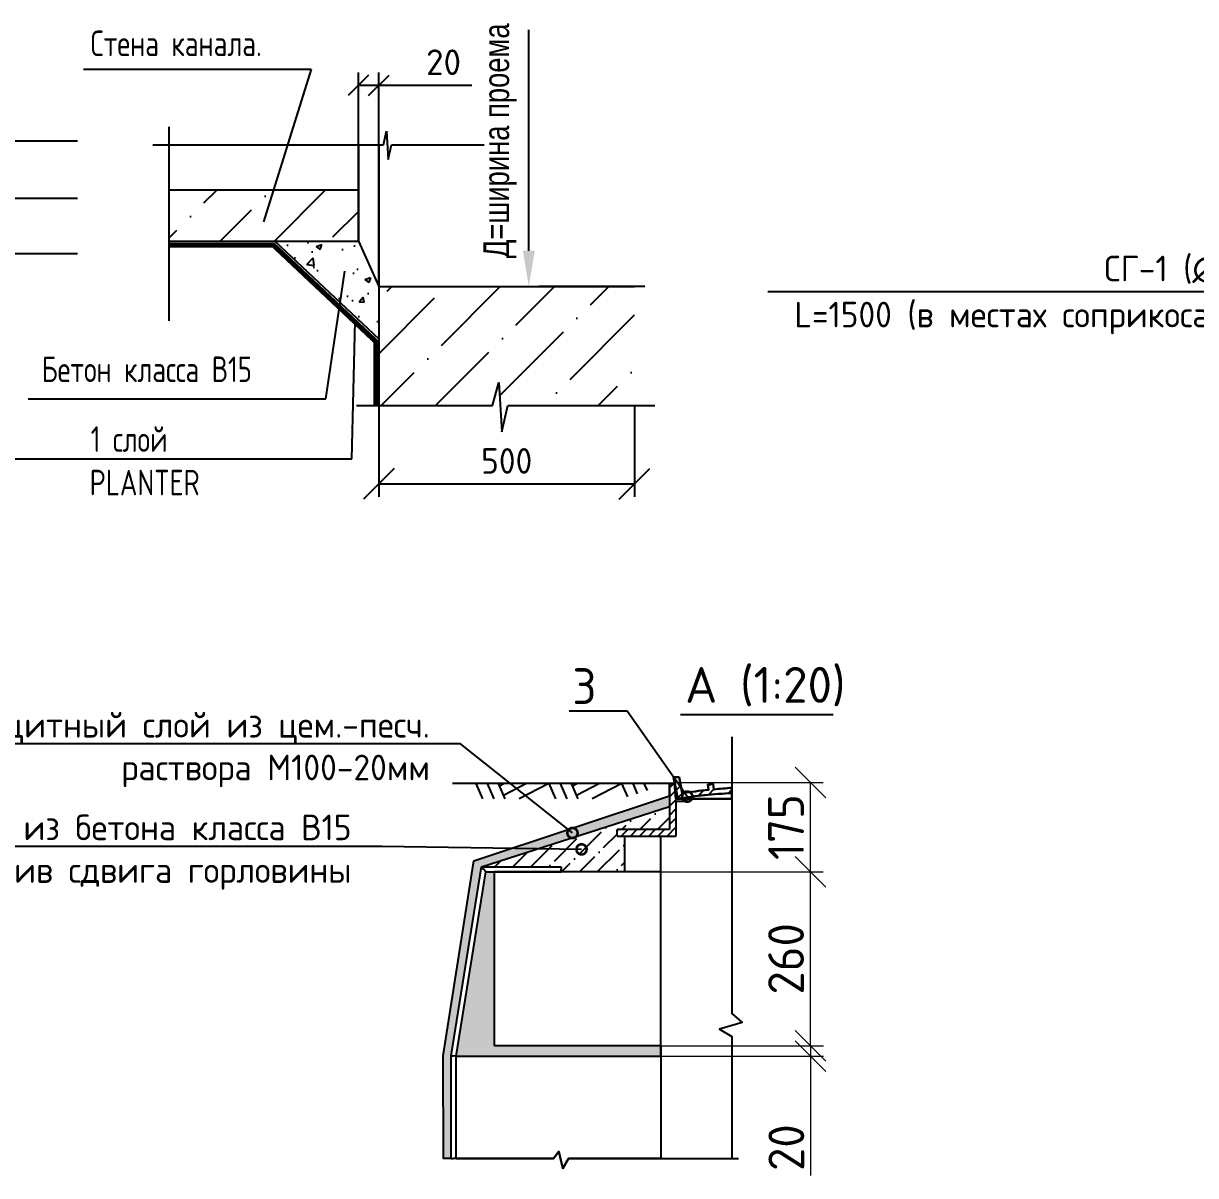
# Model space of a CAD drawing. Header units: millimetres. Extents: x 1601 to 14530, y 1157 to 12625.
# Drawn here: x 7323.8 to 7438.4, y 2266.4 to 2378.9 of the extents above; entities that cross this region are included whole.
import ezdxf
from ezdxf import colors
from ezdxf.entities.mleader import LeaderData, LeaderLine
from ezdxf.math import Vec2, Vec3

# ---------------------------------------------------------------- set-up
doc = ezdxf.new("R2010")
doc.units = ezdxf.units.MM
for name, color, linetype in [('N', 7, 'Continuous'), ('NA', 7, 'Continuous'), ('РАЗМЕР', 7, 'Continuous'), ('Штриховка', 7, 'Continuous')]:
    doc.layers.add(name, color=color, linetype=linetype)
for name, color, linetype, lineweight in [('Заголовки', 3, 'Continuous', 35), ('Размер 3.5', 250, 'Continuous', 35), ('Размеры на чертеже', 250, 'Continuous', 25), ('Тонкие', 5, 'Continuous', 30)]:
    doc.layers.add(name, color=color, linetype=linetype, lineweight=lineweight)
doc.styles.add('-ISOCPEUR-', font='isocpeur.TTF')
doc.styles.add('GOST', font='GOST Common.ttf')
doc.styles.add('RUSS', font='russ.shx', dxfattribs={"width": 0.8})
doc.styles.get("Standard").update_dxf_attribs({"font": 'GOST Common.ttf'})
doc.dimstyles.new('М 1 к 100', dxfattribs={"dimtxt": 3.5, "dimasz": 3, "dimexe": 1.25, "dimexo": 0, "dimgap": 1, "dimtad": 1, "dimdec": 0, "dimlfac": 100, "dimtxsty": 'GOST', "dimblk": 'OBLIQUE', "dimcen": 5, "dimclrd": 256, "dimclre": 256, "dimclrt": 256, "dimazin": 2, "dimtfac": 1, "dimtdec": 0, "dimtmove": 0, "dimatfit": 3, "dimldrblk": 'NONE', "dimfxl": 0, "dimlwd": -1, "dimlwe": -1, "dimarcsym": 2})
doc.dimstyles.new('М 1 к 20', dxfattribs={"dimtxt": 3.5, "dimasz": 3, "dimexe": 1.25, "dimexo": 0, "dimtad": 1, "dimdec": 0, "dimlfac": 20, "dimzin": 0, "dimdsep": 46, "dimtxsty": 'GOST', "dimblk": 'OBLIQUE', "dimcen": 5, "dimadec": 8, "dimazin": 0, "dimtfac": 1, "dimtdec": 0, "dimtmove": 0, "dimatfit": 3, "dimldrblk": 'NONE', "dimfxl": 1.25, "dimtolj": 1, "dimtzin": 0, "dimlwd": 20, "dimlwe": 20, "dimarcsym": 1})
doc.dimstyles.new('М 1 к 50', dxfattribs={"dimtxt": 2.5, "dimasz": 2, "dimexe": 1.25, "dimexo": 0, "dimgap": 1, "dimtad": 1, "dimdec": 0, "dimlfac": 50, "dimzin": 0, "dimdsep": 46, "dimtxsty": 'GOST', "dimblk": 'OBLIQUE', "dimcen": 0, "dimclrd": 256, "dimclre": 256, "dimclrt": 256, "dimazin": 2, "dimtfac": 1, "dimtdec": 0, "dimtmove": 0, "dimatfit": 3, "dimldrblk": 'NONE', "dimfxl": 1.25, "dimtolj": 1, "dimtzin": 0, "dimlwd": -1, "dimlwe": -1, "dimarcsym": 2})
pattern_1 = [(45, (5435.5615, -7769.9032), (1.9887378, 7.2920387), [9.375, -1.875, 0, -1.875])]

# ---------------------------------------------------------------- blocks, each defined once
blk = doc.blocks.new('_Oblique')
at = {"color": 0, "linetype": 'ByBlock', "lineweight": -2}
blk.add_line((-0.5, -0.5), (0.5, 0.5), dxfattribs=at)
blk = doc.blocks.new('*D86')
at = {"transparency": 16777216}
for p, q in [((7356.53, 2357.67), (7356.53, 2374.15)), ((7358.53, 2353.23), (7358.53, 2374.15)), ((7356.53, 2372.9), (7358.53, 2372.9)), ((7358.53, 2372.9), (7367.61, 2372.9))]:
    blk.add_line(p, q, dxfattribs=at)
at = {"layer": 'Defpoints', "color": 0, "transparency": 16777216}
for p in [(7358.53, 2372.9), (7356.53, 2357.67), (7358.53, 2353.23)]:
    blk.add_point(p, dxfattribs=at)
at = {"transparency": 16777216, "xscale": 2, "yscale": 2, "zscale": 2, "rotation": 180}
blk.add_blockref('_Oblique', (7356.53, 2372.9), dxfattribs=at)
at = {"transparency": 16777216, "xscale": 2, "yscale": 2, "zscale": 2}
blk.add_blockref('_Oblique', (7358.53, 2372.9), dxfattribs=at)
at = {"transparency": 16777216, "insert": (7364.86, 2375.15), "char_height": 2.5, "attachment_point": 5, "style": '-ISOCPEUR-'}
blk.add_mtext('\\A1;20', dxfattribs=at)
blk = doc.blocks.new('_None')
blk = doc.blocks.new('*D87')
at = {"transparency": 16777216}
for p, q in [((7358.53, 2341.6), (7358.53, 2332.69)), ((7383.53, 2341.6), (7383.53, 2332.69)), ((7358.53, 2333.94), (7383.53, 2333.94))]:
    blk.add_line(p, q, dxfattribs=at)
at = {"layer": 'Defpoints', "color": 0, "transparency": 16777216}
for p in [(7358.53, 2341.6), (7383.53, 2341.6), (7383.53, 2333.94)]:
    blk.add_point(p, dxfattribs=at)
at = {"transparency": 16777216, "xscale": 3, "yscale": 3, "zscale": 3, "rotation": 180}
blk.add_blockref('_Oblique', (7358.53, 2333.94), dxfattribs=at)
at = {"transparency": 16777216, "xscale": 3, "yscale": 3, "zscale": 3}
blk.add_blockref('_Oblique', (7383.53, 2333.94), dxfattribs=at)
at = {"transparency": 16777216, "insert": (7371.03, 2336.19), "char_height": 2.5, "attachment_point": 5}
blk.add_mtext('500', dxfattribs=at)
blk = doc.blocks.new('*D455')
at = {"layer": 'Defpoints', "color": 0, "transparency": 16777216}
for p in [(7386.09, 2296.03), (7400.72, 2296.03), (7386.09, 2279.03)]:
    blk.add_point(p, dxfattribs=at)
at = {"layer": 'Размеры на чертеже', "color": 0, "lineweight": 20, "transparency": 16777216}
for p, q in [((7386.09, 2296.03), (7401.97, 2296.03)), ((7400.72, 2279.03), (7400.72, 2296.03)), ((7386.09, 2279.03), (7401.97, 2279.03))]:
    blk.add_line(p, q, dxfattribs=at)
at = {"layer": 'Размеры на чертеже', "color": 0, "lineweight": 20, "transparency": 16777216, "xscale": 3, "yscale": 3, "zscale": 3}
for p, rotation in [((7400.72, 2296.03), 90), ((7400.72, 2279.03), 270)]:
    blk.add_blockref('_Oblique', p, dxfattribs=dict(at, rotation=rotation))
at = {"layer": 'Размеры на чертеже', "color": 0, "transparency": 16777216, "insert": (7398.34, 2287.53), "char_height": 3.5, "attachment_point": 5, "rotation": 90, "style": 'GOST'}
blk.add_mtext('\\A1;260', dxfattribs=at)
blk = doc.blocks.new('*D456')
at = {"layer": 'Defpoints', "color": 0, "transparency": 16777216}
for p in [(7386.09, 2279.03), (7400.74, 2279.03), (7386.09, 2278.03)]:
    blk.add_point(p, dxfattribs=at)
at = {"layer": 'Размеры на чертеже', "color": 0, "lineweight": 20, "transparency": 16777216}
for p, q in [((7400.74, 2279.03), (7400.74, 2282.03)), ((7386.09, 2279.03), (7401.99, 2279.03)), ((7400.74, 2279.03), (7400.74, 2278.03)), ((7386.09, 2278.03), (7401.99, 2278.03)), ((7400.74, 2278.03), (7400.74, 2266.35))]:
    blk.add_line(p, q, dxfattribs=at)
at = {"layer": 'Размеры на чертеже', "color": 0, "lineweight": 20, "transparency": 16777216, "xscale": 3, "yscale": 3, "zscale": 3}
for p, rotation in [((7400.74, 2279.03), 270), ((7400.74, 2278.03), 90)]:
    blk.add_blockref('_Oblique', p, dxfattribs=dict(at, rotation=rotation))
at = {"layer": 'Размеры на чертеже', "color": 0, "transparency": 16777216, "insert": (7398.37, 2269.08), "char_height": 3.5, "attachment_point": 5, "rotation": 90, "style": 'GOST'}
blk.add_mtext('\\A1;20', dxfattribs=at)
blk = doc.blocks.new('*D457')
at = {"layer": 'Defpoints', "color": 0, "transparency": 16777216}
for p in [(7387.45, 2304.77), (7400.72, 2304.77), (7386.09, 2296.03)]:
    blk.add_point(p, dxfattribs=at)
at = {"layer": 'Размеры на чертеже', "color": 0, "lineweight": 20, "transparency": 16777216}
for p, q in [((7387.45, 2304.77), (7401.97, 2304.77)), ((7400.72, 2296.03), (7400.72, 2304.77)), ((7386.09, 2296.03), (7401.97, 2296.03))]:
    blk.add_line(p, q, dxfattribs=at)
at = {"layer": 'Размеры на чертеже', "color": 0, "lineweight": 20, "transparency": 16777216, "xscale": 3, "yscale": 3, "zscale": 3}
for p, rotation in [((7400.72, 2304.77), 90), ((7400.72, 2296.03), 270)]:
    blk.add_blockref('_Oblique', p, dxfattribs=dict(at, rotation=rotation))
at = {"layer": 'Размеры на чертеже', "color": 0, "transparency": 16777216, "insert": (7398.34, 2300.4), "char_height": 3.5, "attachment_point": 5, "rotation": 90, "style": 'GOST'}
blk.add_mtext('\\A1;175', dxfattribs=at)
blk = doc.blocks.new('_DotSmall')
at = {"color": 0, "linetype": 'ByBlock', "const_width": 0.5}
blk.add_lwpolyline([(-0.0625, 0, 1), (0.0625, 0, 1)], format="xyb", close=True, dxfattribs=at)

msp = doc.modelspace()

# ---------------------------------------------------------------- hatches: boundary and pattern name
at = {"layer": 'N', "true_color": 0x000000}
h = msp.add_hatch(dxfattribs=at)
h.set_pattern_fill('ANSI36', color=18, scale=30, style=0)
h.set_pattern_definition(pattern_1)
h.paths.add_polyline_path([(7356.5306, 2357.6709), (7356.5306, 2362.6709), (7338.0073, 2362.6709), (7338.0073, 2357.6709)])
h = msp.add_hatch(dxfattribs=at)
h.set_pattern_fill('AR-CONC', color=18, scale=0.8, style=0)
h.set_pattern_definition([(50, (5435.5615, -7769.903), (5.7380815, -0.502017), [0.6, -6.6]), (355, (5435.5615, -7769.903), (-1.1100107, 6.017537), [0.48, -5.28]), (100.4514, (5436.0396, -7769.945), (4.628075, 5.5155163), [0.5099215, -5.609137]), (46.1842, (5435.5615, -7768.303), (8.5379284, -1.324152), [0.9, -9.9]), (96.6356, (5436.273, -7768.4136), (7.4773016, 7.792943), [0.764882, -8.413704]), (351.1842, (5435.5615, -7768.303), (7.4772956, 7.792949), [0.72, -7.92]), (21, (5436.3615, -7768.703), (4.7752564, -3.2209511), [0.6, -6.6]), (326, (5436.3615, -7768.703), (1.9465227, 5.8012004), [0.48, -5.28]), (71.4514, (5436.7594, -7768.9716), (6.721781, 2.580244), [0.5099215, -5.609137]), (37.5, (5435.5615, -7769.9032), (0.09727884, 2.66315083), [0, -5.216, 0, -5.36, 0, -5.3]), (7.5, (5435.5615, -7769.9032), (2.1045563, 3.1552937), [0, -3.056, 0, -5.096, 0, -2.02]), (327.5, (5433.7775, -7769.9032), (4.2705795, -0.18043897), [0, -2, 0, -6.24, 0, -8.28]), (317.5, (5432.9775, -7769.9032), (4.6654894, 0.8008399), [0, -2.6, 0, -4.144, 0, -5.88])])
h.paths.add_polyline_path([(7358.5306, 2348.1326), (7358.5306, 2353.2287), (7356.5306, 2357.6709), (7348.3641, 2357.6709)])
h = msp.add_hatch(dxfattribs=at)
h.set_pattern_fill('ANSI36', color=18, scale=30, style=0)
h.set_pattern_definition(pattern_1)
h.paths.add_polyline_path([(7370.2761, 2343.8617), (7370.5497, 2339.0304), (7371.1433, 2341.5971), (7383.5306, 2341.5971), (7383.5306, 2353.2287), (7358.5306, 2353.2287), (7358.5306, 2341.5971), (7369.6371, 2341.5971)])
at = {"layer": 'Штриховка'}
h = msp.add_hatch(dxfattribs=at)
h.set_pattern_fill('ANSI31', color=256, scale=0.2)
h.set_pattern_definition([(45, (5098.1036, 213.87407), (-0.4490128, 0.4490128), [])])
h.paths.add_polyline_path([(7387.5653, 2302.9209), (7388.5903, 2302.9209), (7388.5903, 2303.1709), (7387.769, 2303.1709), (7387.5653, 2303.1709), (7387.4403, 2304.6709), (7386.9403, 2304.6709), (7386.9403, 2300.1709), (7381.8385, 2300.1797), (7381.8373, 2299.5265), (7387.5653, 2299.5265)])
h = msp.add_hatch(dxfattribs=at)
h.set_pattern_fill('ANSI32', color=256, scale=0.2)
h.set_pattern_definition([(45, (5098.1036, 213.874), (-1.3470384, 1.3470384), []), (45, (5099.0016, 213.874), (-1.3470384, 1.3470384), [])])
h.paths.add_polyline_path([(7393.0416, 2303.7183), (7393.0416, 2304.2444, 0.00310465), (7391.2833, 2304.0846), (7391.2307, 2304.6062, 0.00091844), (7390.7091, 2304.5545), (7390.7617, 2304.0329, 0.0045535), (7388.1878, 2303.7496), (7387.8842, 2305.2677), (7387.3496, 2305.2677), (7387.769, 2303.1709, -0.03150133)])
at = {"layer": 'Штриховка', "ltscale": 0.5}
h = msp.add_hatch(dxfattribs=at)
h.set_pattern_fill('AR-CONC', color=256, scale=0.006, style=0)
h.set_pattern_definition([(50, (6455.7149, -1565.26475), (1.09310801, -0.09563451), [0.1143, -1.2573]), (355, (6455.7149, -1565.2647), (-0.21145696, 1.14633986), [0.09144, -1.00584]), (100.451, (6455.806, -1565.2727), (0.881655, 1.05070013), [0.09714, -1.06854]), (46.1842, (6455.7149, -1564.96), (1.62647425, -0.25225397), [0.17145, -1.88595]), (96.6356, (6455.8504, -1564.981), (1.4244254, 1.48455334), [0.14571, -1.60281]), (351.184, (6455.7149, -1564.96), (1.4244276, 1.4845507), [0.13716, -1.50876]), (21, (6455.8673, -1565.03615), (0.90968928, -0.61359311), [0.1143, -1.2573]), (326, (6455.8673, -1565.0361), (0.37081217, 1.1051278), [0.09144, -1.00584]), (71.4514, (6455.9431, -1565.0873), (1.28049894, 0.49153715), [0.09714, -1.06854]), (37.5, (6455.7149, -1565.26475), (0.01853162, 0.507330233), [0, -0.993648, 0, -1.02108, 0, -1.00965]), (7.5, (6455.7149, -1565.26475), (0.400917975, 0.60108345), [0, -0.582168, 0, -0.970788, 0, -0.38481]), (327.5, (6455.37504, -1565.26475), (0.81354357, -0.034372464), [0, -0.381, 0, -1.18872, 0, -1.57734]), (317.5, (6455.22264, -1565.26475), (0.88877509, 0.15255895), [0, -0.4953, 0, -0.789432, 0, -1.12014])])
h.paths.add_polyline_path([(7386.9403, 2302.4209), (7368.5554, 2296.5265), (7365.5903, 2278.0664), (7365.5903, 2268.0265), (7364.8403, 2268.0265), (7364.8147, 2278.0664), (7367.8112, 2297.1031), (7386.9403, 2303.4715)])
at = {"layer": 'Штриховка'}
h = msp.add_hatch(dxfattribs=at)
h.set_pattern_fill('ANSI36', color=256, scale=0.39)
h.set_pattern_definition([(45, (5098.1036, 213.8741), (0.65668123, 2.40783117), [3.095625, -0.619125, 0, -0.619125])])
h.paths.add_polyline_path([(7382.5903, 2296.0265), (7382.5903, 2299.5265), (7381.8373, 2299.5265), (7381.8385, 2300.1797), (7386.9403, 2300.1709), (7386.9403, 2302.4209), (7368.5554, 2296.5265), (7376.3413, 2296.5265), (7376.3413, 2296.0265)])
at = {"layer": 'Штриховка', "ltscale": 0.5}
h = msp.add_hatch(dxfattribs=at)
h.set_pattern_fill('AR-CONC', color=256, scale=0.006, style=0)
h.set_pattern_definition([(50, (6438.6149, -1571.6591), (1.09310801, -0.09563451), [0.1143, -1.2573]), (355, (6438.6149, -1571.6591), (-0.21145696, 1.14633986), [0.09144, -1.00584]), (100.451, (6438.706, -1571.6671), (0.881655, 1.05070013), [0.09714, -1.06854]), (46.1842, (6438.6149, -1571.3543), (1.62647425, -0.25225397), [0.17145, -1.88595]), (96.6356, (6438.7504, -1571.3753), (1.4244254, 1.48455334), [0.14571, -1.60281]), (351.184, (6438.6149, -1571.3543), (1.4244276, 1.4845507), [0.13716, -1.50876]), (21, (6438.7673, -1571.4305), (0.90968928, -0.61359311), [0.1143, -1.2573]), (326, (6438.7673, -1571.4305), (0.37081217, 1.1051278), [0.09144, -1.00584]), (71.4514, (6438.8431, -1571.4817), (1.28049894, 0.49153715), [0.09714, -1.06854]), (37.5, (6438.6149, -1571.65912), (0.01853162, 0.507330233), [0, -0.993648, 0, -1.02108, 0, -1.00965]), (7.5, (6438.6149, -1571.6591), (0.400917975, 0.60108345), [0, -0.582168, 0, -0.970788, 0, -0.38481]), (327.5, (6438.27504, -1571.6591), (0.81354357, -0.034372464), [0, -0.381, 0, -1.18872, 0, -1.57734]), (317.5, (6438.12264, -1571.6591), (0.88877509, 0.15255895), [0, -0.4953, 0, -0.789432, 0, -1.12014])])
h.paths.add_polyline_path([(7369.8403, 2296.0265), (7369.8403, 2279.0265), (7386.0903, 2279.0265), (7386.0903, 2278.0265), (7366.0903, 2278.0265), (7369.0904, 2296.0265)])

# ---------------------------------------------------------------- linework, layer by layer
at = {"color": 18, "linetype": 'ByBlock', "true_color": 0x000000}
for p, q in [((7373.1943, 2356.7287), (7373.1943, 2378.3198)), ((7384.5306, 2353.2287), (7374.1943, 2353.2287))]:
    msp.add_line(p, q, dxfattribs=at)
for p, q in [((7368.0158, 2304.6709), (7368.6775, 2303.1709)), ((7369.1088, 2304.6709), (7369.7705, 2303.1709)), ((7370.2018, 2304.6709), (7370.8635, 2303.1709)), ((7370.8027, 2304.6709), (7370.3134, 2304.4179)), ((7372.9804, 2304.6709), (7370.7177, 2303.5012)), ((7375.158, 2304.6709), (7372.2563, 2303.1709)), ((7375.1527, 2304.6709), (7375.8144, 2303.1709)), ((7376.2457, 2304.6709), (7376.9074, 2303.1709)), ((7377.3386, 2304.6709), (7378.0003, 2303.1709)), ((7377.9395, 2304.6709), (7377.4502, 2304.4179)), ((7380.1172, 2304.6709), (7377.8546, 2303.5012)), ((7382.2949, 2304.6709), (7379.3931, 2303.1709)), ((7382.2612, 2304.6709), (7382.8449, 2303.3477)), ((7383.3542, 2304.6709), (7383.8016, 2303.6567)), ((7384.4472, 2304.6709), (7384.7582, 2303.9658)), ((7386.9403, 2304.6709), (7386.9403, 2300.1709)), ((7387.5653, 2303.1709), (7387.4403, 2304.6709)), ((7387.5653, 2303.1709), (7388.5903, 2303.1709)), ((7388.5903, 2303.1709), (7388.5903, 2302.9209)), ((7368.5554, 2296.5265), (7386.9403, 2302.4209)), ((7388.5903, 2302.9209), (7387.5653, 2302.9209)), ((7387.5653, 2302.9209), (7387.5653, 2299.5265)), ((7381.8373, 2299.5265), (7381.8385, 2300.1797)), ((7386.9403, 2300.1709), (7381.8385, 2300.1797)), ((7381.8373, 2299.5265), (7387.5653, 2299.5265)), ((7386.0903, 2280.0265), (7386.0903, 2299.5265)), ((7365.5903, 2278.0664), (7368.5554, 2296.5265)), ((7368.5554, 2296.5265), (7376.3413, 2296.5265)), ((7368.5554, 2296.5265), (7368.7684, 2296.2765)), ((7368.9815, 2296.0265), (7368.7684, 2296.2765)), ((7376.3413, 2296.5265), (7376.3413, 2296.2765)), ((7376.3413, 2296.0265), (7376.3413, 2296.2765)), ((7366.0903, 2278.0265), (7368.9815, 2296.0265)), ((7368.9815, 2296.0265), (7376.3413, 2296.0265)), ((7369.8403, 2279.0265), (7369.8403, 2296.0265)), ((7386.0903, 2296.0265), (7369.8403, 2296.0265)), ((7386.0903, 2279.0265), (7386.0903, 2296.0265)), ((7386.0903, 2279.0265), (7369.8403, 2279.0265)), ((7365.5903, 2268.0265), (7365.5903, 2278.0664)), ((7365.5903, 2278.0664), (7365.8403, 2278.0464)), ((7366.0903, 2278.0265), (7365.8403, 2278.0464)), ((7366.0903, 2268.0265), (7366.0903, 2278.0265)), ((7365.5903, 2268.0265), (7365.8403, 2268.0265)), ((7366.0903, 2268.0265), (7365.8403, 2268.0265))]:
    msp.add_line(p, q)
for points in [[(7388.0334, 2311.3966), (7402.9461, 2311.3966)], [(7393.0416, 2309.2277), (7393.0416, 2282.2003), (7394.0452, 2281.3152), (7391.835, 2280.6619), (7393.0416, 2279.9324), (7393.0416, 2268.0265)], [(7365.5903, 2268.0265), (7364.8403, 2268.0265), (7364.8147, 2278.0664), (7367.8112, 2297.1031), (7386.9403, 2303.4715), (7386.9403, 2304.6709), (7365.7419, 2304.6709)], [(7386.9403, 2304.6709), (7365.7419, 2304.6709)], [(7386.0903, 2296.0265), (7382.5903, 2296.0265), (7382.5903, 2299.5265), (7387.5653, 2299.5265)], [(7366.0903, 2268.0265), (7375.6224, 2268.0265), (7376.1377, 2268.69), (7376.5115, 2267.0442), (7377.0743, 2268.0265), (7393.6922, 2268.0265)]]:
    msp.add_lwpolyline(points)
msp.add_lwpolyline([(7366.0903, 2278.0265), (7386.0903, 2278.0265), (7386.0903, 2268.0265), (7377.0743, 2268.0265), (7376.5115, 2267.0442), (7376.1377, 2268.69), (7375.6224, 2268.0265), (7366.0903, 2268.0265)], close=True)
msp.add_solid([(7372.6109, 2356.7287), (7373.7776, 2356.7287), (7373.1943, 2353.2287)], dxfattribs=at)
at = {"layer": 'Defpoints', "color": 18, "linetype": 'ByBlock', "true_color": 0x000000}
msp.add_point((7373.1943, 2367.0748), dxfattribs=at)
at = {"layer": 'N', "color": 18, "true_color": 0x000000}
for p, q in [((7338.0073, 2368.8288), (7338.0073, 2349.8714)), ((7359.0018, 2367.0748), (7359.2867, 2368.412)), ((7359.2867, 2368.412), (7359.4387, 2365.6594)), ((7247.2576, 2367.4818), (7329.0731, 2367.4818)), ((7336.452, 2367.0748), (7359.0018, 2367.0748)), ((7356.5306, 2367.0748), (7356.5306, 2357.6709)), ((7358.5306, 2367.0748), (7358.5306, 2353.2287)), ((7359.4387, 2365.6594), (7359.7806, 2367.0748)), ((7359.7806, 2367.0748), (7368.8356, 2367.0748)), ((7338.0073, 2362.6709), (7356.5306, 2362.6709)), ((7247.2576, 2361.8513), (7329.0731, 2361.8513)), ((7338.0073, 2357.6709), (7356.5306, 2357.6709)), ((7348.3641, 2357.6709), (7358.5306, 2348.1326)), ((7356.5306, 2357.6709), (7358.5306, 2353.2287)), ((7247.2576, 2356.4554), (7329.0731, 2356.4554)), ((7353.3657, 2342.2469), (7355.2013, 2354.7351)), ((7358.5306, 2353.2287), (7358.5306, 2341.5971)), ((7358.5306, 2353.2287), (7383.5306, 2353.2287)), ((7355.8957, 2336.3883), (7356.2095, 2349.8103)), ((7369.6371, 2341.5971), (7370.2761, 2343.8617)), ((7370.2761, 2343.8617), (7370.5497, 2339.0304)), ((7324.257, 2342.2469), (7353.3657, 2342.2469)), ((7356.3631, 2341.5971), (7369.6371, 2341.5971)), ((7370.5497, 2339.0304), (7371.1433, 2341.5971)), ((7371.1433, 2341.5971), (7385.5204, 2341.5971)), ((7315.1269, 2336.3883), (7355.8957, 2336.3883))]:
    msp.add_line(p, q, dxfattribs=at)
at = {"layer": 'N', "color": 18, "true_color": 0x000000, "const_width": 0.5}
msp.add_lwpolyline([(7338.0073, 2357.2631), (7348.2404, 2357.2631), (7358.2566, 2347.8375), (7358.2566, 2341.5971)], dxfattribs=at)
at = {"layer": 'NA', "color": 18, "true_color": 0x000000}
for p, q in [((7329.649, 2374.4762), (7351.9205, 2374.4762)), ((7351.9205, 2374.4762), (7347.2689, 2359.5457))]:
    msp.add_line(p, q, dxfattribs=at)
at = {"layer": 'РАЗМЕР', "color": 18, "true_color": 0x000000}
msp.add_line((7396.5576, 2352.7413), (7492.6488, 2352.7413), dxfattribs=at)
at = {"layer": 'Тонкие'}
for p, q in [((7387.4403, 2304.6709), (7386.9403, 2304.6709)), ((7386.0903, 2278.0265), (7386.0903, 2279.0265))]:
    msp.add_line(p, q, dxfattribs=at)
at = {"layer": 'Тонкие', "color": 18, "true_color": 0x000000}
msp.add_lwpolyline([(7393.0416, 2304.2444, 0.00310465), (7391.2833, 2304.0846), (7391.2307, 2304.6062, 0.00091844), (7390.7091, 2304.5545), (7390.7617, 2304.0329, 0.0045535), (7388.1878, 2303.7496), (7387.8842, 2305.2677), (7387.3496, 2305.2677), (7387.769, 2303.1709)], format="xyb", dxfattribs=at)
msp.add_lwpolyline([(7387.769, 2303.1709), (7393.0416, 2303.1709), (7393.0416, 2303.7183, 0.03150133)], format="xyb", close=True, dxfattribs=at)

# ---------------------------------------------------------------- texts
at = {"color": 18, "linetype": 'ByBlock', "true_color": 0x000000, "insert": (7370.3906, 2367.4694), "char_height": 2.5, "attachment_point": 5, "rotation": 90, "style": 'RUSS'}
msp.add_mtext('\\A1;Д=ширина проема', dxfattribs=at)
at = {"layer": 'N', "color": 18, "true_color": 0x000000, "width": 0.8}
for s, p in [('Стена канала.', (7330.362, 2375.742)), ('Бетон класса В15', (7325.5756, 2343.8907))]:
    msp.add_text(s, height=2.5, dxfattribs=at).set_placement(p)
at = {"layer": 'Заголовки', "color": 18, "true_color": 0x000000, "width": 0.8}
for s, p in [('1 слой ', (7330.3681, 2337.0696)), ('PLANTER ', (7330.2721, 2332.8201))]:
    msp.add_text(s, height=2.5, dxfattribs=at).set_placement(p)
at = {"layer": 'РАЗМЕР', "color": 18, "true_color": 0x000000}
for s, p in [('СГ-1 (∅12 А400, шаг 200)', (7429.4491, 2353.7413)), ('L=1500 (в местах соприкосания ж/б стены с дном камеры )', (7399.1521, 2349.2413))]:
    msp.add_text(s, height=2.5, dxfattribs=at).set_placement(p)
at = {"layer": 'Размер 3.5', "style": '-ISOCPEUR-'}
msp.add_text('А (1:20)', height=3.5, dxfattribs=at).set_placement((7388.4751, 2312.5506))

# ---------------------------------------------------------------- dimensions: what is measured, and where the dimension line sits
dim = msp.add_linear_dim(base=(7358.5306, 2372.8977), p1=(7356.5306, 2357.6709), p2=(7358.5306, 2353.2287), text='20', dimstyle='М 1 к 50', override={"dimtxsty": '-ISOCPEUR-'})
dim.commit()
dim.dimension.update_dxf_attribs({"geometry": '*D86', "text_midpoint": (7364.8556, 2372.8977), "dimtype": 160})
at = {"color": 18, "true_color": 0x000000}
dim = msp.add_linear_dim(base=(7383.5306, 2333.9406), p1=(7358.5306, 2341.5971), p2=(7383.5306, 2341.5971), text='500', dimstyle='М 1 к 100', override={"dimtxt": 2.5, "dimtxsty": 'Standard'}, dxfattribs=at)
dim.commit()
dim.dimension.update_dxf_attribs({"geometry": '*D87', "text_midpoint": (7371.0306, 2336.1906)})
at = {"layer": 'Размеры на чертеже'}
dim = msp.add_linear_dim(base=(7400.7169, 2304.7725), p1=(7386.0903, 2296.0265), p2=(7387.4487, 2304.7725), angle=90, dimstyle='М 1 к 20', dxfattribs=at)
dim.commit()
dim.dimension.update_dxf_attribs({"geometry": '*D457', "text_midpoint": (7398.3419, 2300.3995)})
dim = msp.add_linear_dim(base=(7400.7169, 2296.0265), p1=(7386.0903, 2279.0265), p2=(7386.0903, 2296.0265), angle=90, text='260', dimstyle='М 1 к 20', dxfattribs=at)
dim.commit()
dim.dimension.update_dxf_attribs({"geometry": '*D455', "text_midpoint": (7398.3419, 2287.5265)})
dim = msp.add_linear_dim(base=(7400.7427, 2279.0265), p1=(7386.0903, 2278.0265), p2=(7386.0903, 2279.0265), angle=90, dimstyle='М 1 к 20', dxfattribs=at)
dim.commit()
dim.dimension.update_dxf_attribs({"geometry": '*D456', "text_midpoint": (7400.7427, 2269.0765), "dimtype": 160})

# ---------------------------------------------------------------- leaders
ml = msp.add_multileader_mtext('Standard', dxfattribs=at)
ml.set_content('3', color=256, style='GOST')
ml.set_leader_properties()
ml.set_arrow_properties(name='DOTSMALL')
ml.build(insert=Vec2(0, 0))
ml.multileader.update_dxf_attribs({"text_left_attachment_type": 5, "text_right_attachment_type": 5, "dogleg_length": 1, "arrow_head_size": 2})
ctx = ml.context
ctx.base_point, ctx.char_height, ctx.arrow_head_size, ctx.plane_origin = Vec3(7376.057, 2311.7262), 3.5, 2, Vec3(7405.4638, 2341.963)
ctx.left_attachment, ctx.right_attachment, ctx.text_align_type = 5, 5, 2
notes = []
notes.append((ctx, [(1, (1, 1, 0), (7382.807, 2311.7262), (-1, 0), 1, [(0, [(7388.6868, 2303.3811)], 0, [])])]))
ctx.mtext.insert, ctx.mtext.alignment, ctx.mtext.flow_direction = Vec3(7379.807, 2315.9262), 3, 5
ml = msp.add_multileader_mtext('Standard', dxfattribs=at)
ml.set_content('Защитный слой из цем.-песч.^Jраствора М100-20мм', color=256, style='GOST')
ml.set_leader_properties()
ml.set_arrow_properties(name='DOTSMALL')
ml.build(insert=Vec2(0, 0))
ml.multileader.update_dxf_attribs({"text_left_attachment_type": 6, "text_right_attachment_type": 6, "dogleg_length": 1, "arrow_head_size": 2})
ctx = ml.context
ctx.base_point, ctx.char_height, ctx.arrow_head_size, ctx.plane_origin = Vec3(7317.7031, 2308.5242), 2.5, 2, Vec3(7377.4614, 2299.827)
ctx.left_attachment, ctx.right_attachment, ctx.text_align_type = 6, 6, 2
notes.append((ctx, [(0, (1, 1, 0), (7366.5213, 2308.5242), (-1, 0), 1, [(0, [(7377.4614, 2299.827)], 0, [])])]))
ctx.mtext.insert, ctx.mtext.alignment, ctx.mtext.flow_direction = Vec3(7363.5213, 2311.6492), 3, 5
ml = msp.add_multileader_mtext('Standard', dxfattribs=at)
ml.set_content('Воротничек из бетона класса В15^Jпротив сдвига горловины', color=256, style='GOST')
ml.set_leader_properties()
ml.set_arrow_properties(name='DOTSMALL')
ml.build(insert=Vec2(0, 0))
ml.multileader.update_dxf_attribs({"text_left_attachment_type": 6, "text_right_attachment_type": 6, "dogleg_length": 1, "arrow_head_size": 2})
ctx = ml.context
ctx.base_point, ctx.char_height, ctx.arrow_head_size, ctx.plane_origin = Vec3(7302.5637, 2298.499), 2.5, 2, Vec3(7377.9653, 2296.0265)
ctx.left_attachment, ctx.right_attachment, ctx.text_align_type = 6, 6, 2
notes.append((ctx, [(0, (1, 1, 0), (7358.8629, 2298.499), (-1, 0), 1, [(0, [(7378.3471, 2298.2271)], 0, [])])]))
ctx.mtext.insert, ctx.mtext.alignment, ctx.mtext.flow_direction = Vec3(7355.8629, 2301.624), 3, 5
for ctx, leaders in notes:
    for number, flags, end, landing, length, lines in leaders:
        leader = LeaderData()
        leader.index, (leader.has_last_leader_line, leader.has_dogleg_vector, leader.attachment_direction) = number, flags
        leader.last_leader_point, leader.dogleg_vector, leader.dogleg_length = Vec3(end), Vec3(landing), length
        for number, points, colour, breaks in lines:
            line = LeaderLine()
            line.index, line.vertices, line.color, line.breaks = number, Vec3.list(points), colors.encode_raw_color(colour), breaks
            leader.lines.append(line)
        ctx.leaders.append(leader)

doc.saveas('drawing.dxf')
